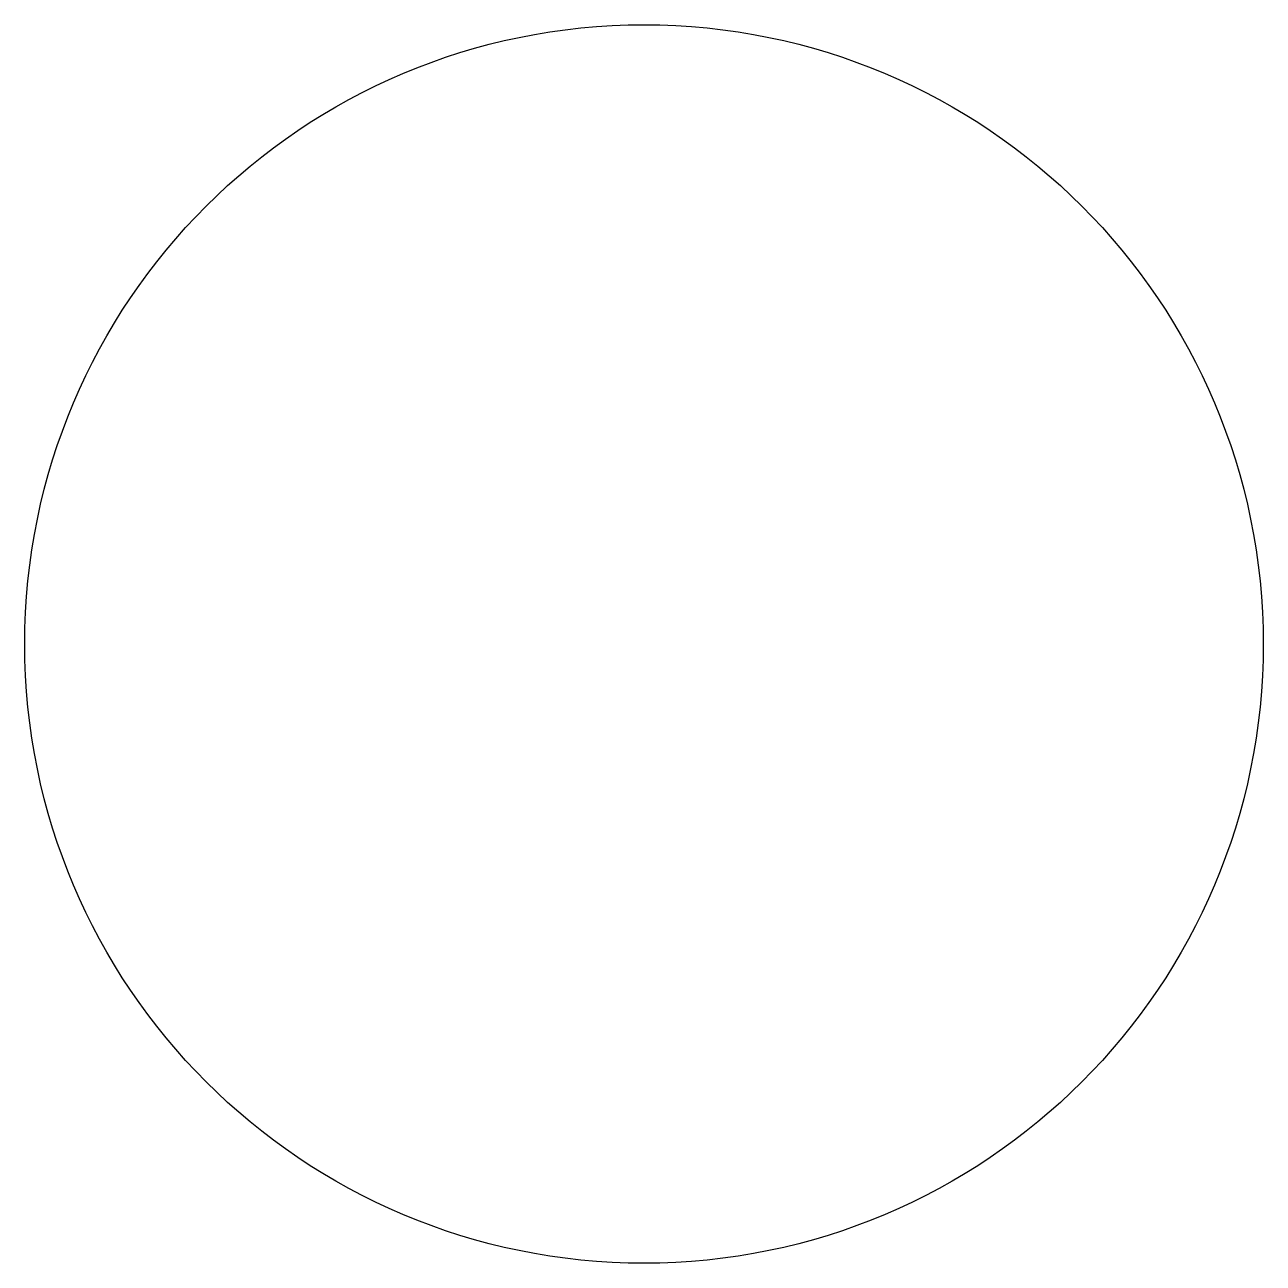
# Model space of a CAD drawing. Extents: x 270.58 to 276.58, y 266.22 to 272.22.
import ezdxf

# ---------------------------------------------------------------- set-up
doc = ezdxf.new("R2010")
doc.units = 0
doc.layers.add('ANA', color=220, linetype='CONTINUOUS')

msp = doc.modelspace()

# ---------------------------------------------------------------- linework, layer by layer
at = {"layer": 'ANA'}
msp.add_circle((273.5769, 269.2167), 3, dxfattribs=at)

doc.saveas('drawing.dxf')
